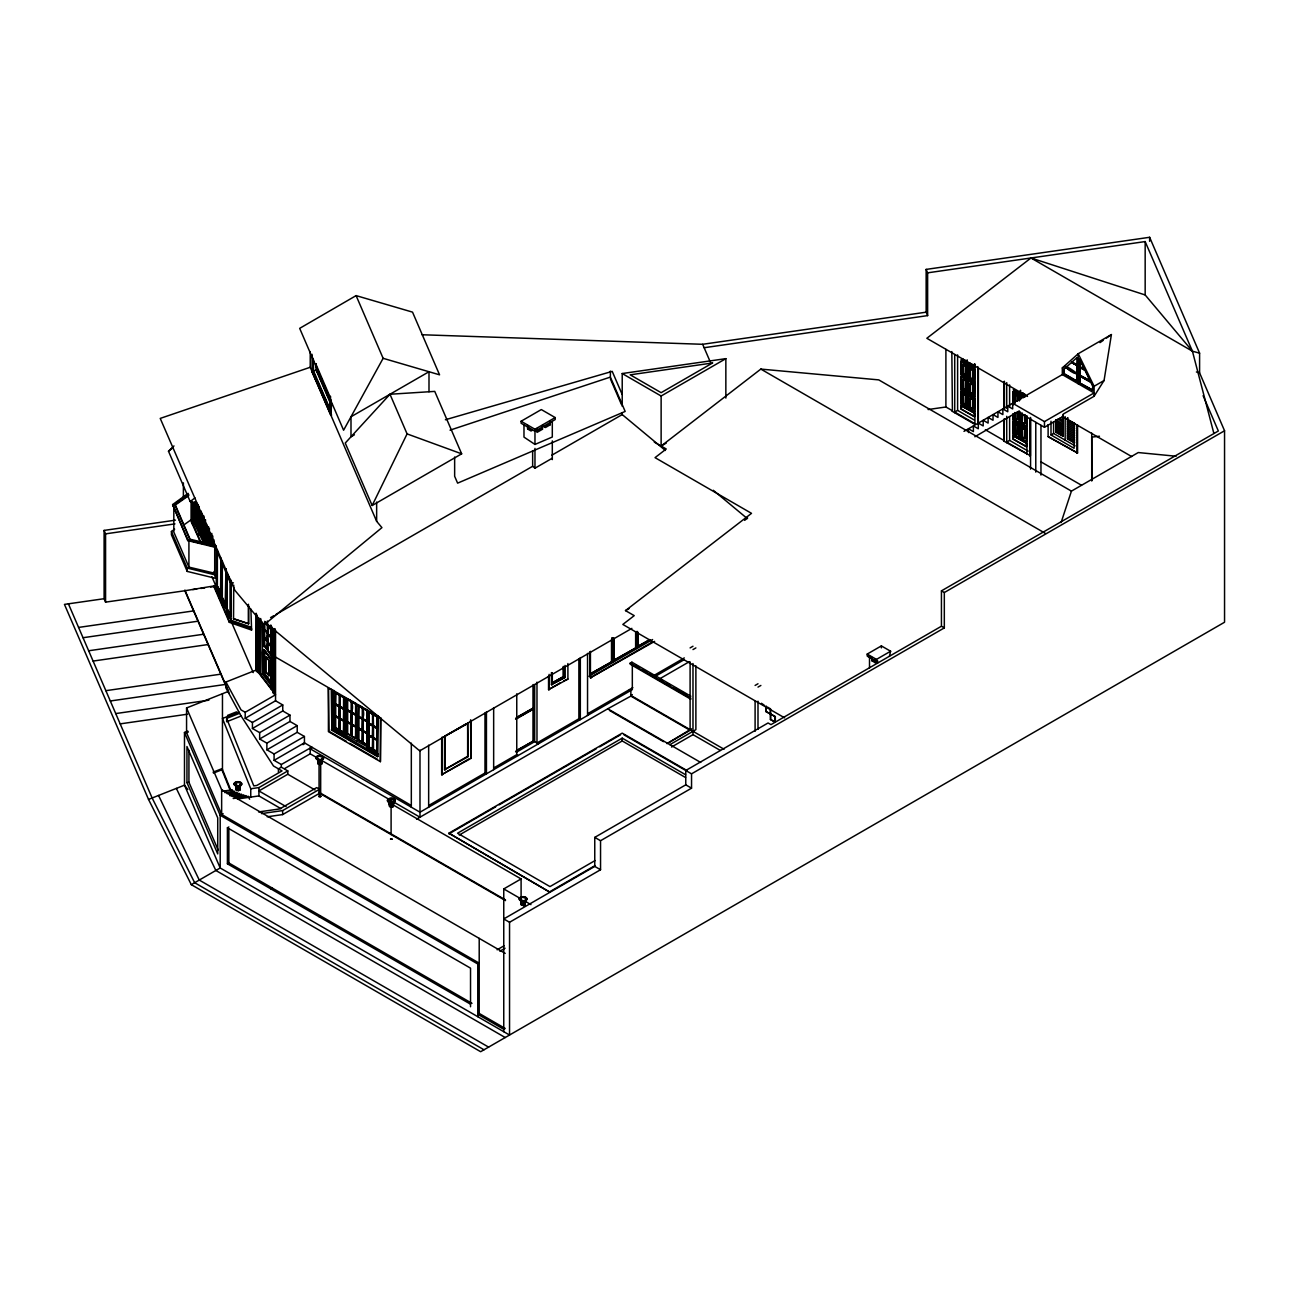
<?xml version="1.0" encoding="UTF-8"?>
<svg xmlns="http://www.w3.org/2000/svg" width="1289" height="1289" viewBox="0 0 1289 1289"><rect width="100%" height="100%" fill="white"/><g stroke="black" fill="none" stroke-linecap="round" stroke-linejoin="round"><path stroke-width="1.5" d="M622.216 406.277L622.216 373.536L725.852 358.648L725.852 398.075M238.111 790.334L238.143 786.032M235.436 782.842L236.225 789.996L238.384 790.673L238.417 785.629M320.01 759.914L319.978 764.216L318.351 763.716L317.803 759.237M317.32 756.724L318.109 763.878L320.268 764.554L320.3 759.511M320.558 759.914L320.526 764.2L321.525 763.829L322.121 759.302M391.485 802.564L391.453 806.85L389.826 806.35L389.278 801.871M388.779 799.357L389.584 806.511L391.727 807.188L391.775 802.145M523.237 905.329L523.27 901.027L521.062 900.35L521.626 904.83M520.579 897.837L521.368 904.991L523.527 905.651L523.56 900.624M523.817 901.011L523.785 905.313L524.784 904.926L525.38 900.415M239.48 788.224L239.851 784.969M239.738 788.578L240.141 784.953M321.606 762.46L322.024 758.834M393.193 801.484L392.823 804.739L521.094 878.921L521.094 896.935M393.483 801.484L393.242 806.608L391.727 807.188M238.384 790.673L239.883 790.093L240.544 784.808M320.268 764.554L321.767 763.974L322.427 758.689M393.242 806.608L393.886 801.339M523.527 905.651L525.026 905.087L525.686 899.803M1062.845 423.872L1055.917 419.876L1055.917 432.121L1062.845 436.133L1063.232 414.091L1094.103 396.271L1104.061 380.513L1111.408 334.576L1078.2 353.75L1062.313 367.929L1062.313 374.6L963.979 431.364M319.076 796.65L320.687 796.538L319.076 796.65L319.044 763.169M320.655 796.65L320.687 763.169M1061.073 522.609L1071.433 491.125L1138.251 452.552L1176.1 456.242M372.167 505.497L407.082 433.894L389.987 394.257L434.747 391.389L461.655 453.825L372.167 505.497L345.243 443.062L389.987 394.257M383.123 358.31L343.599 430.22L299.676 328.357L356.102 295.616L412.528 312.131L439.549 374.825L383.123 358.31L356.102 295.616M215.037 547.358L216.278 545.875M233.406 582.934L229.845 581.693L231.085 580.211L231.085 620.235L250.888 627.115L251.581 630.063L229.313 622.329L214.087 587.059L216.778 583.144M197.62 504.144L190.192 501.566L168.488 451.214L173.983 445.93M248.648 623.731L233.535 618.752L248.648 623.731L248.648 606.056M1063.763 369.331L1065.81 367.607L1077.056 374.1L1076.766 381.27L1063.763 373.762L1063.763 369.331L1064.053 373.601L1077.056 381.093M1065.971 367.365L1071.658 362.386L1077.056 365.496C1084.839 388.327 1048.714 352.703 1077.056 373.423M1071.82 362.145L1077.056 357.569C1084.291 374.777 1061.54 354.797 1077.056 364.835M168.488 451.214L173.242 447.525M190.192 501.566L194.945 497.876M622.216 373.536L661.128 396.013L661.128 446.042L760.832 369.089L878.744 379.884L1071.433 491.125M1213.867 433.426L1192.422 351.188L1145.164 294.955L1030.991 257.977L926.839 338.282L1027.51 396.416M784.647 717.876L622.829 624.44L634.22 615.643L625.487 610.615L751.519 513.344L655.038 457.643L666.236 448.991L654.28 442.095M744.623 520.353L747.652 518.017M188.774 494.605L175.014 504.225L190.111 539.253L214.425 544.876L215.021 547.245L187.727 540.59L172.629 504.579L188.13 493.333M175.723 503.322L181.926 498.827M185.036 496.587L188.13 494.332M175.433 504.257L188.307 495.073M183.473 525.203L191.529 519.467M213.974 571.526L215.456 578.31L187.227 571.414L171.437 534.806L171.437 531.471L174.66 529.183M1100 342.632L1103.255 340.328M1106.526 338.024L1111.408 334.576M190.111 540.252L175.014 505.24L188.774 495.604M974.855 436.762L1019.261 410.917M354.378 434.828L350.995 436.778L350.995 416.766L428.995 371.731L428.995 391.759M521.094 421.245L541.316 409.564L555.188 417.572L555.188 419.57L534.967 431.251L521.094 423.243L521.094 421.245L534.967 429.253L555.188 417.572M527.604 428.995L528.764 428.335L532.228 430.333L531.068 431.009L527.604 428.995L527.604 425.338M537.207 430.945L541.332 428.576L542.492 429.237L542.492 425.241M542.492 429.237L536.997 432.411L536.997 428.415M550.29 424.742L545.424 427.545L544.264 426.885L549.13 424.065L550.29 424.742L550.29 420.73M270.593 617.576L273.88 615.675M275.54 614.724L532.647 466.28L532.647 450.683M551.708 455.275L622.216 414.575L622.216 412.979M532.647 466.28L534.967 468.197L552.304 458.191M661.128 396.013L725.852 358.648M661.128 446.042L666.236 443.094M256.414 669.958L225.946 682.026L241.059 709.901L245.2 712.285L275.54 694.787L256.414 669.958L256.414 613.918M245.2 712.285L245.2 718.295L275.54 700.781L282.758 704.954L282.758 710.964L252.435 728.478L252.435 722.468L282.758 704.954M275.54 657.084L378.096 716.297L377.516 756.659L377.516 716.636L380.98 717.957L380.4 761.67L328.405 731.636L328.405 688.278L328.985 731.314L346.322 741.32M328.405 688.278L331.869 689.615L331.869 729.638L378.096 756.321M259.653 732.635L289.977 715.121L289.977 721.469L259.653 738.984L259.653 732.635L252.435 728.478M367.268 747.733L378.386 754.162L377.226 754.822L332.739 729.139L332.739 691.113L333.899 690.437L333.899 728.478L368.122 747.233L367.268 747.733L367.268 709.707M339.168 706.163L335.333 703.955L335.623 692.773L335.623 703.794L339.458 706.001L339.458 694.98L339.458 706.001M339.748 695.496L340.038 706.324L343.857 708.547L343.857 697.526L339.748 695.496L339.748 706.501L343.857 708.547M266.871 743.157L297.211 725.643L297.211 732.313L266.871 749.827L266.871 743.157L259.653 738.984M335.333 704.616L339.458 706.662L339.168 718.005L335.333 715.798L335.333 704.616L339.458 706.662M339.748 707.162L343.857 709.208L343.567 720.551L339.748 718.344L339.748 707.162L343.857 709.208M348.61 699.605C353.976 699.476 354.088 718.456 347.321 709.868L347.321 698.864M351.784 701.442L352.074 712.285L355.893 714.493L355.893 703.488L351.784 701.442L351.784 712.446L355.893 714.493M335.333 715.798L339.458 717.844M335.333 716.458L339.458 718.505L339.168 729.848L335.333 727.641L335.333 716.458L339.458 718.505M347.321 709.868L351.446 711.915M347.321 710.545L351.446 712.591L351.156 723.935L347.321 721.711L347.321 710.545L351.446 712.591M266.871 749.827L274.09 753.984L304.43 736.47L304.43 743.817L302.979 744.655L302.979 743.656M339.748 718.344L343.857 720.39M962.802 359.019L965.413 360.533M339.748 719.004L343.857 721.05L343.567 732.394L339.748 730.186L339.748 719.004L343.857 721.05M351.784 713.107L355.893 715.153L355.603 726.497L351.784 724.289L351.784 713.107L355.893 715.153M359.728 706.018C365.093 705.905 365.206 724.885 358.455 716.297L358.745 705.115L358.745 716.136L362.563 718.344M961.078 361.693L967.427 365.029L967.137 378.209L961.078 374.712L961.078 361.693L967.427 365.029M274.09 753.984L274.09 760.333L304.43 742.818L411.03 805.351M962.802 364.69L965.703 366.028L965.413 375.212L962.802 373.697L962.802 364.69L965.703 366.028M331.289 689.937L331.869 729.638M332.739 729.139L333.899 728.478M335.333 727.641L339.458 729.687M364.223 708.612L367.059 709.917M967.137 363.53L961.078 360.034L967.137 363.53L967.137 359.808M347.321 721.711L351.446 723.757M347.321 722.388L351.446 724.434L351.156 735.761L347.321 733.554L347.321 722.388L351.446 724.434M970.037 363.192L972.631 364.69M358.455 716.958L362.563 719.004L362.273 730.347L358.455 728.14L358.455 716.958L362.563 719.004M968.297 365.867L974.645 369.202L974.355 382.382L968.297 378.869L968.297 365.867L974.645 369.202M368.702 712.205L368.992 723.048L372.827 725.256L372.827 714.251L368.702 712.205L368.702 723.21L372.827 725.256M339.748 730.186L343.857 732.233M274.09 760.333L281.324 764.506L311.874 747.104M351.784 724.289L355.893 726.335M351.784 724.95L355.893 726.996L355.603 738.339L351.784 736.132L351.784 724.95L355.893 726.996M362.95 718.891L367.059 720.938L362.95 718.891L362.95 707.887M970.037 368.863L972.921 370.201L972.631 379.369L970.037 377.87L970.037 368.863L972.921 370.201M362.95 719.552L367.059 721.598L362.95 719.552L362.95 730.734L367.059 732.78L362.95 730.734M961.078 374.712L967.427 378.048M962.802 373.697L965.703 375.035M286.11 806.624L258.912 790.93L287.801 774.254L287.801 770.919L281.324 767.164L278.424 768.84L278.424 772.175M373.198 714.799L373.488 725.643L377.306 727.85L373.198 725.804L373.198 714.799L377.016 717.006L377.016 728.011M974.645 367.526C958.807 356.054 978.319 375.308 974.645 363.82M961.078 376.372L967.427 379.707L967.137 392.887L961.078 389.391L961.078 376.372L967.427 379.707M284.708 768.534L310.214 753.823L317.175 757.851M347.321 733.554L351.446 735.6M377.016 717.006L378.386 716.136M358.455 728.14L362.563 730.186M962.802 379.369L965.703 380.706L965.413 389.89L962.802 388.376L962.802 379.369L965.703 380.706M358.455 728.801L362.563 730.847L362.273 742.19L358.455 739.983L358.455 728.801L362.563 730.847M368.702 723.886L372.827 725.933L372.537 737.276L368.702 735.052L368.702 723.886L372.827 725.933M238.852 712.011L222.465 718.489L250.759 788.755L258.912 787.595L287.801 770.919M968.297 378.869L974.645 382.205M970.037 377.87L972.921 379.208M351.784 736.132L355.893 738.178M968.297 380.545L974.645 383.88L974.355 397.06L968.297 393.548L968.297 380.545L974.645 383.88M362.95 731.395L367.059 733.441L362.95 731.395L362.95 742.577L367.059 744.623L362.95 742.577M373.198 726.48L377.306 728.511L373.198 726.48L373.198 737.646L377.306 739.693L373.198 737.646M223.078 813.601L220.193 815.276L220.193 867.98L509.542 1035.035L509.542 922.279L600.545 869.737L600.545 840.718L691.548 788.175L691.548 773.835L944.321 627.904L944.321 592.537L1224.55 430.752L1199.592 372.859L1199.592 353.17L1149.627 237.289L926.146 269.401L926.146 312.18L927.629 315.612L704.148 347.724M970.037 383.542L972.921 384.879L972.631 394.047L970.037 392.549L970.037 383.542L972.921 384.879M961.078 389.391L967.427 392.726M962.802 388.376L965.703 389.713M961.078 391.05L967.427 394.386L967.137 407.566L961.078 404.053L961.078 391.05L967.427 394.386M358.455 739.983L362.563 742.029M368.702 735.052L372.827 737.099M368.702 735.729L372.827 737.775L372.537 749.118L368.702 746.895L368.702 735.729L372.827 737.775M962.802 394.047L965.703 395.385L965.413 404.569L962.802 403.054L962.802 394.047L965.703 395.385M968.297 393.548L974.645 396.883M970.037 392.549L972.921 393.886M373.198 738.323L377.306 740.353L373.198 738.323L373.198 749.489L377.306 751.535L373.198 749.489M968.297 395.224L974.645 398.559L974.355 411.739L968.297 408.226L968.297 395.224L974.645 398.559M970.037 398.22L972.921 399.558L972.631 408.726L970.037 407.227L970.037 398.22L972.921 399.558M961.078 404.053L967.427 407.405M962.802 403.054L965.703 404.392M470.533 1004.179L227.412 863.807L227.412 827.78L228.862 826.958M368.702 746.895L372.827 748.941M951.83 351.559L952.41 410.74L945.9 406.986L928.064 409.548M961.078 405.729L974.645 413.237L974.355 416.734L961.078 409.064L961.078 405.729L974.645 413.237M974.452 420.133L957.614 410.401L954.714 412.061L974.935 423.743M961.078 409.064L974.645 416.573M968.297 408.226L974.645 411.562M970.037 407.227L972.921 408.565M625.487 610.615L628.968 608.601M261.474 813.601L282.645 810.588L319.575 789.255L319.575 793.267L505.497 900.592M1013.073 404.73L1013.073 391.711L1019.438 395.046L1019.438 400.621M267.242 816.791L282.645 814.584L319.575 793.267M1077.056 357.569L1076.766 364.996M1014.604 403.393L1014.894 394.225L1017.488 395.723L1017.488 401.121M1062.313 367.929L1065.632 366.012M1071.658 362.386L1077.056 365.496M1079.65 359.405L1084.887 369.347L1079.65 366.672L1079.65 359.405L1084.597 369.524M1014.604 394.386L1017.488 395.723M1065.81 367.607L1077.056 374.1M1020.292 390.503L1020.292 394.225L1025.142 396.674M1013.073 391.711L1019.438 395.046M1020.292 399.606L1020.292 395.884L1023.611 397.479M1079.65 366.672L1084.887 369.347M1079.65 367.333L1085.338 370.281L1090.639 381.141L1079.65 375.131L1079.65 367.333L1085.048 370.442L1090.349 381.318M444.544 769.662L467.649 756.321L467.649 722.968L468.229 756.659L444.544 769.662L444.544 736.309L466.006 723.919M631.868 628.371L419.715 750.859L265.518 622.668M444.544 736.309L468.229 723.306M229.152 693.45L184.875 590.749L105.569 602.14L104.103 598.708L64.45 604.396L148.525 799.422L191.304 884.657L220.193 867.98L184.488 785.178L184.488 732.474L187.856 731.137M227.412 863.807L228.862 862.986L471.983 1003.341M1079.65 375.131L1090.639 381.141M1079.65 375.937L1091.187 382.253L1092.943 385.846L1092.943 390.277L1079.65 382.93L1079.65 375.937L1090.897 382.43L1092.653 386.007L1092.653 390.438M563.567 676.596L552.014 682.944L563.567 676.596L563.567 666.59M551.434 672.6L551.434 684.604L565.001 677.434L565.001 665.43M551.434 684.604L565.001 677.434M1014.604 412.673L1014.604 418.071L1017.488 419.408L1017.488 412.206M1013.073 413.833L1013.073 419.408L1019.438 422.744L1019.438 411.594M1013.073 421.068L1019.438 424.403L1019.148 437.583L1013.073 434.087L1013.073 421.068L1019.438 424.403M548.55 675.984L548.55 689.615L560.489 682.703M563.905 680.737L567.901 679.11L567.901 663.529M1079.65 382.93L1092.943 390.277M548.55 689.615L567.901 679.11M1014.604 418.071L1017.488 419.408M1014.604 423.743L1017.488 425.08L1017.198 434.248L1014.604 432.75L1014.604 423.743L1017.488 425.08M1013.073 419.408L1019.438 422.744M1022.193 422.131C1024.304 401.282 1017.263 422.728 1024.787 423.63L1024.787 414.623L1024.787 423.63M1020.292 412.432L1020.292 423.582L1026.656 426.917L1026.656 415.767M1020.292 425.241L1026.656 428.576L1026.366 441.756L1020.292 438.26L1020.292 425.241L1026.656 428.576M589.846 652.089L589.846 674.099L611.808 661.756L611.808 637.733M613.838 638.232L613.838 660.258L635.928 647.835L635.928 631.819M637.958 632.319L637.958 646.321L649.704 639.553M589.846 674.099L611.808 661.756M613.838 660.258L635.928 647.835M637.958 646.321L649.994 639.715M516.953 717.183L533.517 707.951L533.517 684.685M515.616 718.295L533.517 707.951M588.992 676.274L652.588 639.537M516.953 718.199L533.517 708.95L533.517 740.982L515.616 751.326M515.616 719.294L533.517 708.95M1021.903 427.964L1024.787 429.301L1024.497 438.469L1021.903 436.971L1021.903 427.964L1024.787 429.301M1094.103 396.271L1094.103 386.265L1104.061 380.513M1014.604 432.75L1017.488 434.087M590.426 651.348L590.426 677.772L652.911 641.696M1013.073 434.087L1019.438 437.422M590.426 677.772L654.635 641.374M1020.292 423.582L1026.656 426.917M1003.825 419.263L1003.825 441.096L1004.405 418.941M1013.073 435.746L1026.656 443.255L1026.366 446.751L1013.073 439.082L1013.073 435.746L1026.656 443.255M1028.139 451.118L1009.609 440.419L1006.725 442.095L1026.946 453.76M1013.073 439.082L1026.656 446.59M978.303 423.098L983.201 425.934L983.201 420.262L988.115 423.098L988.115 417.427L993.029 420.262L993.029 414.591L997.944 417.427L997.944 411.771L1002.858 414.591L1002.858 408.935L1007.756 411.771L1007.756 406.099L1012.671 408.935L1012.671 403.264L1044.461 421.6L1094.103 392.936L1062.313 374.6M690.823 699.202L630.16 664.173L630.16 663.174L631.884 662.175L690.823 696.205M1021.903 436.971L1024.787 438.308M1020.292 438.26L1026.656 441.595M441.66 738.645L441.66 774.673L468.842 758.979M441.66 774.673L471.113 758.335L471.113 720.293M1017.585 411.755L1044.461 427.271L1063.232 416.428M1055.917 421.616L1062.845 425.628M1055.917 423.372L1062.845 427.368M1062.845 420.375L1059.671 418.2M1055.917 425.128L1062.845 429.124M1062.845 422.115L1057.931 418.957M1067.469 419.537L1074.688 423.372M1055.917 426.868L1062.845 430.88M1067.469 421.294L1074.688 425.128M1055.917 428.625L1062.845 432.621M1067.469 423.034L1074.688 426.868M1055.917 430.381L1062.845 434.377M1067.469 424.79L1074.688 428.625M1048.118 424.629L1048.118 436.633L1077.572 452.971L1077.572 424.951M1051.002 421.229L1051.002 434.957L1053.596 433.458L1075.058 445.849M1055.917 432.121L1063.135 435.956M1067.469 426.546L1074.688 430.381M1067.469 428.286L1074.688 432.121M270.787 888.846L272.237 888.024M690.098 647.916L692.983 646.24M1067.469 430.043L1074.688 433.877M1067.469 431.799L1074.688 435.634M516.953 750.214L533.517 740.982M692.983 649.575L695.883 647.916M1067.469 433.539L1074.688 437.374M516.132 752.357L534.677 741.642L538.431 743.817M1003.825 441.096L1030.41 455.758L1030.41 418.087M1067.469 435.295L1074.688 439.13M428.899 805.383L484.986 773.013L486.436 773.835L486.436 711.786M493.848 767.89L516.76 754.661L518.21 755.499M580.324 657.583L580.324 719.633L578.874 718.795L536.981 742.98L536.981 682.155M587.832 713.623L632.818 687.649M653.12 675.935L684.314 657.922M1067.469 437.052L1074.688 440.886M654.731 676.677L684.04 659.742M1067.469 417.781L1067.469 438.792L1074.688 442.643M416.589 819.159L607.764 708.789L700.717 762.46M632.319 694.61L630.869 695.448L724.047 749.231M659.871 678.707L689.148 661.805M690.098 661.869L690.098 730.299L630.869 696.108L607.764 708.789M1048.118 436.633L1077.572 452.971M448.878 833.21L549.984 892.262L448.878 833.21L622.216 733.135L686.715 770.387M448.878 833.886L495.669 806.866M499.149 804.868L596.211 748.828M599.675 746.814L620.476 734.811M685.555 774.721L622.216 738.146L457.547 833.21L549.984 886.59L595.051 860.569M459.271 835.03L622.216 740.949L685.555 777.525M318.866 916.608L320.317 915.786M755.096 685.442L757.996 683.766M757.996 687.101L760.881 685.442M691.548 728.801L666.993 743.656M668.637 742.69L690.098 730.299M669.877 744.655L695.883 729.638L695.883 665.849M600.545 869.737L594.761 866.401L594.761 837.383L685.764 784.84L685.764 770.5L768.083 722.968L770.967 724.644L941.437 626.228L941.437 590.861L1218.347 430.993L1203.104 395.675M671.521 747.04L692.983 734.649L720.358 750.44M761.461 703.278L764.248 705.228M766.085 711.286L766.085 705.953L765.795 711.464L775.317 716.636L775.317 721.969L770.419 719.471L770.419 708.789L767.326 707.017M770.419 708.789L770.693 719.294M877.6 663.078L877.6 660.741L876.456 661.418L867.207 656.069L867.207 654.071L881.37 645.902L890.602 651.235L889.458 656.246M868.367 656.746L869.511 656.069L869.511 668.008M765.795 711.464L775.317 716.636M871.912 660.79L873.072 660.129L876.246 661.966L875.102 662.627L871.912 660.79L871.912 657.454M867.207 654.071L876.456 659.404L890.602 651.235M503.757 1031.699L503.757 888.927L521.094 878.921M549.984 891.601L595.051 865.58M595.051 866.24L503.757 918.944L509.542 922.279M497.119 949.8L504.047 945.804M184.488 732.474L220.193 815.276L477.768 963.979L479.202 963.141L221.644 814.439L186.567 732.716L186.567 707.951L227.927 691.565M499.89 951.201L505.062 948.221M479.202 1013.428L477.768 1014.266L503.757 1029.283L505.207 1028.445L479.202 1013.428L479.202 938.376M523.979 425.225L523.979 437.116L534.967 444.431L552.304 437.019L552.304 421.519M311.874 748.103L310.214 748.828L419.988 812.199L632.319 689.615L632.319 664.592L637.539 667.605M241.365 715.911L226.638 721.776L226.638 718.44L239.528 713.3M227.508 715.427L236.548 711.85M186.567 732.716L188.258 732.055M213.088 772.175L222.095 768.615L230.86 790.366M213.458 773.094L222.465 769.533L222.465 693.724M148.525 799.422L184.488 785.178L187.807 789.48M235.436 783.1L237.547 782.278L240.35 783.148L240.495 785.146L238.417 785.887L235.613 784.759M235.726 783.277L237.289 782.665M317.32 756.981L319.414 756.16L322.218 757.03L322.427 758.963L320.3 759.769L317.497 758.641M318.206 762.008L319.189 761.622M318.109 763.878L317.948 762.298L319.463 761.799M388.779 799.615L390.889 798.793L393.693 799.663L393.886 801.597L391.775 802.403L388.956 801.275M389.085 799.792L390.631 799.18M520.579 898.095L522.673 897.273L525.477 898.143L525.638 900.125L523.56 900.882L520.756 899.754M310.23 367.268L160.223 418.409L234.904 590.362L263.874 625.02L381.931 527.636L376.646 521.32L310.23 367.268L310.23 351.591M450.038 430.155L610.374 377.097L610.374 371.087M445.382 419.763L612.211 371.377L622.216 394.563M258.702 625.503L260.571 627.34L258.702 625.503L258.702 617.64M258.702 626.502L260.571 628.355L260.201 651.074L258.702 649.14L258.702 626.502L260.201 628.452L260.201 651.074M265.341 622.716L270.658 629.274L270.658 625.342M271.028 637.378L267.661 633.592L268.031 625.632M267.339 633.511L267.339 641.713L264.712 637.733L264.342 629.628L267.709 633.415L264.342 629.29L267.709 633.06M267.661 625.729L271.028 629.515L264.712 621.33M267.661 633.592L271.028 637.717L268.031 633.834M264.712 637.733L271.028 646.256L268.031 642.373M267.339 642.051L267.339 649.914L264.712 645.95L264.342 638.168L267.709 641.954M270.658 637.813C273.558 655.553 265.035 639.586 267.661 633.93M271.818 642.534L273.687 644.371L271.818 642.534L271.818 626.792M271.818 643.533L273.687 645.37L271.818 643.533L271.818 666.171L273.316 668.105L272.188 666.075L272.188 643.437M264.342 646.031L271.367 655.231L264.712 645.95M258.702 649.14L260.571 650.977M258.702 650.139L260.571 651.976L260.201 673.857L258.702 671.923L258.702 650.139L260.201 652.073L260.201 673.857M270.98 682.88L264.019 673.825L264.39 649.849L271.367 658.905L271.367 682.783L264.342 673.599L271.028 681.688L270.658 659.227L264.712 650.945L264.712 673.503M270.658 646.353C273.542 663.481 265.083 647.868 267.661 642.47M266.178 657.084L269.208 660.435L268.821 675.742L266.178 672.294L266.178 657.084L268.821 660.532L268.821 675.742M270.658 659.227L264.019 649.946M256.124 613.226L256.124 670.747L256.882 615.014M271.818 667.17L273.687 669.007L271.818 667.17L271.818 688.954L273.316 690.888L272.188 688.858L272.188 667.074M258.702 671.923L260.571 673.76M256.124 670.747L258.203 672.278L258.203 618.237M266.178 672.294L269.208 675.645M270.819 685.087L262.553 674.356L260.7 674.84L271.318 688.632M264.019 673.825L264.39 649.849M273.059 628.678L273.059 692.725L273.816 628.484M273.059 692.725L275.137 694.255L275.137 628.806M1099.453 436.23L1091.719 437.132L1091.831 480.845M926.146 269.401L927.629 272.833L1145.164 241.575L1192.422 351.188L1199.592 353.17M316.53 366.833L316.53 370.007L330.806 402.12M313.453 359.599L313.453 370.716L316.24 370.314L330.725 403.924M312.76 371.087L330.532 411.32L312.76 371.087L312.76 358.02M312.067 354.314L312.067 371.828L323.023 395.272M422.067 334.753L702.666 344.292L926.146 312.18M312.067 371.828L330.822 415.316L331.611 403.521M172.629 505.578L173.822 505.401M104.103 598.708L104.103 530.407L175.465 520.16M104.103 530.407L105.569 533.855L174.95 523.882M191.078 501.518L191.078 521.352L200.762 542.846M203.936 543.652L194.542 523.833L192.963 524.059L200.762 542.186M193.753 523.946L192.963 524.72L192.963 502.146M217.374 549.759L216.971 585.174L220.918 593.359M230.393 580.936L230.393 616.303L226.848 608.07L226.848 572.703L230.393 580.936L230.393 616.303M216.971 585.174L220.21 591.715M184.875 590.749L216.584 585.512M192.802 589.605L196.766 589.041M200.73 588.461L204.693 587.897M210.639 587.043L214.602 586.463M222.304 596.565L222.304 561.198L221.901 596.614L225.14 603.155M225.462 604.863L225.849 569.448L225.462 604.863L221.901 596.614M78.581 627.421L193.559 610.905M226.848 608.07L230.795 616.239M83.028 637.717L198.007 621.201M88.651 650.768L203.63 634.236M93.098 661.064L208.061 644.548M105.859 690.678L220.838 674.163M110.306 700.99L225.269 684.459M115.736 713.574L208.899 700.185M120.167 723.87L187.566 714.187M186.953 782.552L217.728 853.914L217.728 817.887L186.953 746.524L186.953 782.552L188.935 782.278L218.131 849.983M222.481 791.22L232.262 789.835L233.406 792.703M224.834 792.622L234.566 791.237M227.17 793.702L236.886 792.316L238.046 795.184M229.523 794.765L239.19 793.396M229.941 795.78L241.51 794.137M232.294 796.505L243.814 794.878M234.646 797.247L246.135 795.619M233.196 798.519L248.455 796.344L249.599 799.228M237.466 798.987L258.912 795.925L281.002 808.686M258.573 811.941L279.745 808.928L316.691 787.595L319.575 789.255M190.756 540.864L203.662 543.926M207.352 544.812L214.715 546.568M173.822 507.302L173.822 532.083L188.919 567.112L214.715 573.251L214.715 545.569M172.629 504.579L187.727 539.592L215.021 546.246M171.437 531.471L187.227 568.078L215.456 574.975M1196.401 371.973L1199.592 372.859M231.085 621.572L240.092 624.698M214.087 585.722L229.313 620.992L251.581 628.742M407.082 433.894L461.655 453.825M1030.991 257.977L1192.422 351.188M1062.233 416.46L1131.661 456.548M1020.292 394.225L1024.852 396.851M1020.292 395.884L1023.337 397.64M1067.469 438.792L1074.398 442.804M1051.002 434.957L1074.108 448.298L1074.108 422.792M1021.903 422.293L1024.497 423.791M985.344 429.753L1004.405 440.757M1040.626 461.671L1081.503 485.26M951.83 411.062L974.935 424.403L974.935 364.271M760.832 369.089L1045.121 533.227M941.437 590.861L944.321 592.537M941.437 626.228L944.321 627.904M770.419 719.471L775.027 722.13L775.027 716.797M635.348 665.172L638.828 667.17M644.017 670.183L647.481 672.181M650.961 674.179L654.425 676.177M659.614 679.19L663.094 681.188M666.558 683.186L670.022 685.184M675.227 688.197L678.691 690.195M682.155 692.193L687.359 695.19M630.16 663.174L690.823 698.203M641.036 669.619L644.516 671.633M647.996 673.648L668.894 685.716M672.391 687.714L689.808 697.784M629.435 689.615L630.869 690.437L630.869 696.108M590.426 677.096L591.007 678.095M609.504 710.465L663.497 741.642M623.957 734.811L684.975 770.049M685.764 770.5L691.548 773.835M685.764 784.84L691.548 788.175M471.113 758.335L470.533 719.971M594.761 837.383L600.545 840.718M373.617 713.381L376.791 715.218M332.739 691.113L377.306 716.845L377.226 754.822M335.333 692.95L339.458 695.319M331.289 729.977L377.516 756.659M349.786 743.318L377.516 759.334M282.758 710.964L289.977 715.121M289.977 721.469L297.211 725.643M297.211 732.313L304.43 736.47M322.411 760.864L419.988 817.21L419.988 750.15M245.2 718.295L252.435 722.468M503.757 888.927L520.756 898.739M525.848 901.672L530.955 904.62M287.801 774.254L314.999 789.948M319.575 792.59L505.497 899.931M186.567 707.951L221.644 789.674L505.207 953.393M227.412 827.78L470.533 968.152L470.533 1006.757M505.207 1037.532L215.859 870.478L176.351 788.401M488.612 1047.119L199.263 880.065L158.547 795.458M483.987 1049.778L194.655 882.723L152.134 797.988L68.414 603.832M191.304 884.657L480.652 1051.711L1224.55 622.233L1224.55 430.752M622.216 414.575L665.382 450.473M713.284 490.287L747.266 518.549M265.711 622.281L267.709 624.875L267.339 621.024M1094.103 386.265L1078.2 353.75L1078.2 383.768M702.666 344.292L710.352 362.112M610.374 377.097L625.165 411.433L457.611 483.149L454.646 476.286L454.646 457.031M610.374 378.805L621.427 404.44M315.805 363.917L330.29 397.528M316.53 370.007L330.403 402.184M313.453 370.716L330.242 409.628L330.242 396.658M324.586 398.897L326.923 404.327M328.486 407.952L331.611 415.203M203.92 517.985L200.81 510.782L200.81 534.419L203.92 541.622L203.92 516.019M206.272 523.447L208.609 528.861M251.581 630.063L250.888 609.101M196.105 501.824L198.442 507.222M200.81 512.748L203.92 519.95M205.499 523.624L208.609 530.826M209.398 532.631L211.718 538.045M229.845 581.693L214.425 544.876M198.442 509.203L195.332 501.985L195.332 523.656L198.442 530.875L198.442 505.256M200.81 514.714L203.92 521.932M205.499 525.59L208.609 532.792M209.398 534.597L211.718 540.01M195.332 503.951L198.442 511.169M200.81 516.68L203.92 523.898M205.499 527.555L208.609 534.774M209.398 536.578L211.718 541.976M195.332 505.933L198.442 513.135M200.81 518.661L203.92 525.864M205.499 529.521L208.609 536.74M209.398 538.544L211.718 543.958M195.332 507.898L198.442 515.101M200.81 520.627L203.92 527.829M205.499 531.503L208.609 538.705M209.398 540.51L210.945 544.119M195.332 509.864L198.442 517.082M200.81 522.593L203.92 529.811M205.499 533.469L208.609 540.671M195.332 511.846L198.442 519.048M200.81 524.575L203.92 531.777M205.499 535.434L208.609 542.653M195.332 513.812L198.442 521.014M200.81 526.54L203.92 533.743M205.499 537.416L208.609 544.619L208.609 526.895M195.332 515.777L198.442 522.996M200.81 528.506L203.92 535.725M205.499 539.382L207.835 544.78M195.332 517.743L198.442 524.961M200.81 530.472L203.92 537.69M195.332 519.725L198.442 526.927M200.81 532.454L203.92 539.656M195.332 521.691L198.442 528.893M193.253 523.463L193.753 524.607M216.278 585.899L231.085 620.235M211.895 576.715L215.875 585.931M231.778 622.813L253.24 672.584M224.85 607.119L216.278 587.236L216.278 547.873M226.413 610.728L229.523 617.963M184.875 590.072L228.588 691.484M210.171 532.389L211.718 536.047M226.638 718.44L253.804 785.887L256.833 785.452L282.033 770.919L273.494 765.988L241.059 715.911L225.946 688.02L225.946 682.026M222.095 770.274L230.087 790.093M235.919 785.355L236.483 789.835M521.062 899.883L521.465 903.122M520.788 899.899L521.223 903.492M389.278 801.404L389.665 804.642M389.004 801.42L389.584 806.511M317.529 758.786L317.964 762.379M235.935 784.888L236.322 788.127M235.661 784.904L236.225 789.996M524.913 903.492L525.026 905.087M321.654 762.379L321.767 763.974M239.786 788.497L239.883 790.093M521.207 903.396L521.368 904.991M1149.627 237.289L1149.627 241.317M1145.164 241.575L1145.164 294.955M1091.719 433.12L1091.719 480.62M1079.94 359.228L1079.94 366.495M1079.94 367.172L1079.94 374.97M1079.94 375.76L1079.94 382.769M1076.766 365.657L1076.766 373.601M1076.766 374.261L1076.766 381.27M1076.992 425.289L1076.992 453.309M1067.759 417.62L1067.759 438.631M1065.149 416.589L1065.149 440.129M1062.845 415.106L1062.845 436.133M1056.207 419.698L1056.207 431.96M1053.596 421.68L1053.596 433.458M1044.461 421.6L1044.461 427.271M1040.964 425.402L1040.964 475.077M1035.776 422.438L1035.776 472.128M1030.572 417.459L1030.572 469.115M1029.83 418.409L1029.83 456.097M1026.946 416.105L1026.946 454.437M1026.366 415.928L1026.366 427.078M1026.366 428.754L1026.366 441.756M1026.366 443.416L1026.366 446.751M1024.497 429.463L1024.497 438.469M1022.193 427.803L1022.193 436.81M1020.582 390.341L1020.582 394.047M1020.582 395.723L1020.582 399.445M1020.582 412.254L1020.582 423.404M1020.582 425.08L1020.582 438.083M1019.148 395.224L1019.148 400.798M1019.148 411.755L1019.148 422.905M1019.148 424.58L1019.148 437.583M1017.198 395.884L1017.198 401.298M1017.198 412.367L1017.198 419.57M1017.198 425.241L1017.198 434.248M1014.894 394.225L1014.894 403.231M1014.894 412.496L1014.894 417.91M1014.894 423.582L1014.894 432.588M1013.363 391.55L1013.363 404.569M1013.363 413.656L1013.363 419.231M1013.363 420.907L1013.363 433.91M1013.363 435.585L1013.363 438.921M1009.609 384.912L1009.609 406.712M1009.609 416.637L1009.609 440.419M1006.725 382.624L1006.725 408.387M1006.725 416.315L1006.725 442.755M1004.405 381.254L1004.405 409.016M1003.825 381.576L1003.825 409.354M978.399 368.219L978.303 428.77L973.388 425.934L973.388 431.606L968.474 428.77L968.474 432.556M977.835 366.575L977.835 424.097M974.355 363.981L974.355 367.703M974.355 369.363L974.355 382.382M974.355 384.041L974.355 397.06M974.355 398.72L974.355 411.739M974.355 413.398L974.355 416.734M972.631 370.362L972.631 379.369M972.631 385.04L972.631 394.047M972.631 399.719L972.631 408.726M970.311 368.702L970.311 377.709M970.311 383.381L970.311 392.388M970.311 398.059L970.311 407.066M968.587 365.705L968.587 378.708M968.587 380.384L968.587 393.387M968.587 395.046L968.587 408.065M967.137 365.206L967.137 378.209M967.137 379.868L967.137 392.887M967.137 394.547L967.137 407.566M965.413 366.205L965.413 375.212M965.413 380.883L965.413 389.89M965.413 395.562L965.413 404.569M963.092 364.529L963.092 373.536M963.092 379.208L963.092 388.215M963.092 393.886L963.092 402.893M961.368 361.532L961.368 374.535M961.368 376.211L961.368 389.214M961.368 390.889L961.368 403.892M961.368 405.568L961.368 408.903M957.614 354.894L957.614 410.401M954.714 354.572L954.714 412.738M945.9 349.4L945.9 406.986M927.629 272.833L927.629 315.612M881.37 645.902L881.37 647.9M876.456 659.404L876.456 661.418M875.102 659.291L875.102 662.627M757.996 701.184L757.996 729.316M755.096 701.393L755.096 731.282M692.983 663.529L692.983 734.649M638.248 632.48L638.248 646.498M637.088 631.336L637.088 648.496M635.638 631.642L635.638 647.658M631.884 662.175L631.884 663.174M622.216 738.146L622.216 740.949M614.128 638.409L614.128 660.419M612.968 637.636L612.968 662.417M611.518 639.57L611.518 661.595M590.136 652.25L590.136 674.26M587.542 653.41L587.542 715.459M578.874 658.76L578.874 718.795M564.437 667.09L564.437 677.096M563.277 666.429L563.277 676.435M552.304 440.87L552.304 459.609M552.304 673.1L552.304 683.106M552.014 672.922L552.014 684.942M549.114 674.373L549.114 689.937M534.967 429.253L534.967 444.431M534.967 448.395L534.967 468.197M534.677 684.749L534.677 741.642M533.227 684.523L533.227 707.79M533.227 708.789L533.227 740.821M516.76 693.82L516.76 754.661M493.655 707.629L493.655 769.662M484.986 712.962L484.986 773.013M477.768 963.979L477.768 1016.683M445.124 736.647L445.124 770M442.224 736.986L442.224 775.011M428.657 745.155L428.657 807.204M411.32 743.157L411.32 807.204M391.099 805.867L391.099 834.547M380.4 718.295L380.4 761.67M377.016 728.688L377.016 739.854M377.016 740.531L377.016 751.696M376.646 502.066L376.646 521.32M373.488 726.303L373.488 737.485M373.488 738.146L373.488 749.328M372.537 714.412L372.537 725.433M372.537 726.094L372.537 737.276M372.537 737.936L372.537 749.118M368.992 723.725L368.992 734.891M368.992 735.568L368.992 746.734M366.769 710.094L366.769 721.099M366.769 721.759L366.769 732.942M366.769 733.602L366.769 744.784M363.224 707.709L363.224 718.73M363.224 719.391L363.224 730.557M363.224 731.234L363.224 742.4M362.273 707.5L362.273 718.505M362.273 719.165L362.273 730.347M362.273 731.008L362.273 742.19M358.745 716.797L358.745 727.979M358.745 728.639L358.745 739.822M357.005 704.793L357.005 740.821M355.603 703.649L355.603 714.654M355.603 715.331L355.603 726.497M355.603 727.173L355.603 738.339M352.074 712.946L352.074 724.128M352.074 724.789L352.074 735.971M351.156 701.071L351.156 712.092M351.156 712.753L351.156 723.935M351.156 724.595L351.156 735.761M347.611 698.702L347.611 709.707M347.611 710.368L347.611 721.55M347.611 722.211L347.611 733.393M345.887 698.364L345.887 734.392M345.017 698.864L345.017 734.891M343.567 697.703L343.567 708.708M343.567 709.369L343.567 720.551M343.567 721.212L343.567 732.394M340.038 707L340.038 718.166M340.038 718.843L340.038 730.009M339.168 706.823L339.168 718.005M339.168 718.666L339.168 729.848M335.623 704.455L335.623 715.637M335.623 716.297L335.623 727.463M330.822 399.751L330.822 415.316M330.532 396.368L330.532 411.32M330.129 396.432L330.129 411.384M316.24 363.643L316.24 370.314M310.214 747.813L310.214 753.823M282.645 810.588L282.645 814.584M281.324 764.506L281.324 767.164M275.54 630.176L275.54 700.781M274.396 629L274.396 694.449M273.316 628.742L273.316 644.468M273.316 645.467L273.316 668.105M273.316 669.104L273.316 690.888M272.188 628.661L272.188 642.438M271.318 626.277L271.318 689.309M270.98 625.181L270.98 655.328M270.658 629.612L270.658 637.475M268.031 627.598L268.031 633.495M268.031 635.477L268.031 642.051M268.031 644.355L268.031 650.252M267.339 625.294L267.339 633.157M264.712 623.296L264.712 629.193M264.342 623.393L264.39 646.176M264.019 624.166L264.019 646.272M262.553 622.071L262.553 674.356M260.7 618.527L260.7 675.517M260.571 619.477L260.571 627.34M260.201 619.574L260.201 627.437M259.073 619.51L259.073 625.407M259.073 626.406L259.073 649.044M259.073 650.043L259.073 671.827M258.912 787.595L258.912 795.925M257.462 616.432L257.462 672.471M250.759 788.755L250.759 797.085M248.439 604.283L248.439 623.924M233.744 585.158L233.535 618.752M229.313 620.992L229.313 622.329M228.862 828.956L228.862 862.986M227.235 574.604L227.235 608.005M226.155 568.771L226.155 608.795M221.644 789.674L221.644 814.439M221.209 559.329L221.209 597.355M220.918 591.393L220.918 557.992L220.532 593.407M217.374 551.724L217.374 585.109M213.974 539.801L213.974 545.746M212.798 535.998L212.798 545.924M211.799 533.388L211.799 545.392M211.702 535.144L211.702 544.957M209.398 528.442L209.398 544.457M205.499 519.676L205.499 543.313M204.709 519.564L204.709 543.475M200.021 510.686L200.021 534.581M199.231 506.819L199.231 534.709M194.542 501.92L194.542 523.833M192.464 501.566L192.464 523.576M192.061 501.614L192.061 523.64M188.919 567.112L188.919 540.429L187.727 540.59L187.727 539.592M188.935 750.246L188.935 782.278M187.227 568.078L187.227 571.414M183.392 482.843L183.392 498.924M175.014 504.225L175.014 505.24M105.569 533.855L105.569 602.14M238.691 786.032L238.658 790.318L239.657 789.948L240.253 785.42L238.691 786.032M392.033 802.548L392.001 806.833L393 806.463L393.596 801.935L392.033 802.548M390.551 839.042L392.146 839.171L390.551 839.042M712.559 362.982L661.128 392.678L630.208 374.825L712.559 362.982M1013.363 389.89L1019.438 393.387L1013.363 389.89M1022.193 392.774L1024.787 394.273L1022.193 392.774M520.885 900.93A3.819 2.207 0 0 0 526.879 899.303A3.819 2.207 0 0 0 521.417 897.128A3.819 2.207 0 0 0 520.885 900.93M520.885 900.673A3.819 2.207 0 0 0 526.879 899.045A3.819 2.207 0 0 0 521.417 896.87A3.819 2.207 0 0 0 520.885 900.673M389.101 802.209A3.819 2.207 0 0 0 395.079 800.566A3.819 2.207 0 0 0 389.632 798.39A3.819 2.207 0 0 0 389.101 802.209M389.101 802.467A3.819 2.207 0 0 0 395.079 800.823A3.819 2.207 0 0 0 389.632 798.648A3.819 2.207 0 0 0 389.101 802.467M317.626 759.833A3.819 2.207 0 0 0 323.603 758.19A3.819 2.207 0 0 0 318.157 756.015A3.819 2.207 0 0 0 317.626 759.833M317.626 759.559A3.819 2.207 0 0 0 323.603 757.932A3.819 2.207 0 0 0 318.157 755.757A3.819 2.207 0 0 0 317.626 759.559M235.742 785.952A3.819 2.207 0 0 0 241.736 784.308A3.819 2.207 0 0 0 236.29 782.133A3.819 2.207 0 0 0 235.742 785.952M235.742 785.678A3.819 2.207 0 0 0 241.736 784.05A3.819 2.207 0 0 0 236.29 781.875A3.819 2.207 0 0 0 235.742 785.678"/></g></svg>
